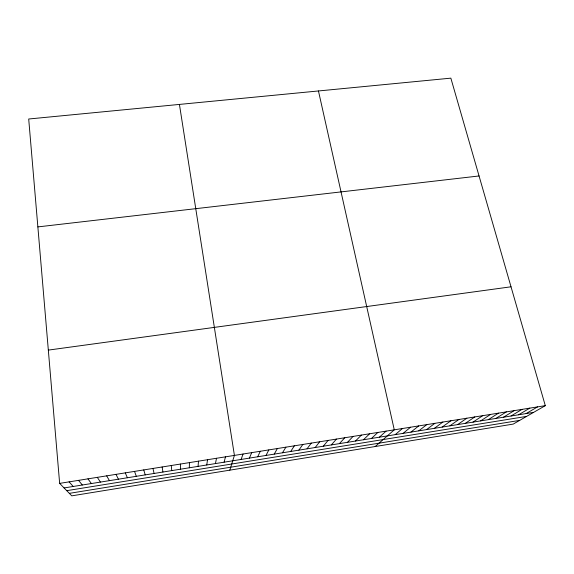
<?xml version="1.0" encoding="UTF-8"?>
<svg xmlns="http://www.w3.org/2000/svg" width="574" height="574" viewBox="0 0 574 574"><rect width="100%" height="100%" fill="white"/><g stroke="black" fill="none" stroke-linecap="round" stroke-linejoin="round"><path stroke-width="0.86" d="M189.312 467.788L189.449 462.608M198.052 466.382L198.504 461.159M206.762 464.983L207.523 459.717M215.444 463.584L216.513 458.274M224.104 462.192L225.482 456.839M229.815 470.163L234.414 455.412L179.425 104.418M241.087 459.458L243.06 454.027M249.417 458.117L251.685 452.649M257.719 456.775L260.273 451.272M265.999 455.447L268.84 449.901M274.25 454.12L277.378 448.531M282.48 452.793L285.895 447.168M290.688 451.473L294.383 445.811M298.867 450.152L302.85 444.455M307.025 448.839L311.287 443.106M315.162 447.533L319.696 441.758M323.27 446.228L328.084 440.416M331.356 444.922L336.443 439.081M339.421 443.63L344.78 437.747M347.457 442.332L353.089 436.412M355.471 441.04L361.376 435.092M363.464 439.756L369.634 433.765M371.435 438.471L377.871 432.452M379.378 437.194L386.087 431.131M375.174 446.536L394.273 429.826L318.455 90.965M395.206 434.647L402.431 428.52M403.084 433.377L410.568 427.214M410.941 432.114L418.683 425.915M418.769 430.852L426.776 424.624M426.582 429.596L434.841 423.332M434.367 428.34L442.884 422.041M442.138 427.092L450.899 420.764M449.88 425.851L458.891 419.479M457.6 424.602L466.863 418.202M465.299 423.368L474.813 416.932M472.976 422.127L482.734 415.662M480.632 420.9L490.641 414.399M488.266 419.666L498.512 413.136M495.879 418.446L506.368 411.881M503.47 417.219L514.204 410.625M511.039 415.999L522.01 409.377M518.587 414.787L529.795 408.136M526.114 413.574L537.558 406.887M545.3 405.653L513.228 424.093L71.772 495.85L59.646 483.38L28.7 119.005L450.848 78.15L545.3 405.653L59.646 483.38M64.08 487.943L533.619 412.369M66.735 490.67L526.616 416.394M69.346 493.353L519.685 420.383M48.324 350.104L511.018 286.799M37.862 226.902L479.06 175.967M69.11 481.866L73.214 486.479M78.552 480.359L82.312 485.008M87.958 478.852L91.381 483.552M97.336 477.353L100.421 482.095M106.678 475.853L109.433 480.646M115.998 474.361L118.423 479.197M125.283 472.876L127.378 477.755M134.538 471.398L136.311 476.32M143.765 469.919L145.215 474.885M152.957 468.449L154.083 473.457M162.126 466.978L162.93 472.036M171.267 465.514L171.755 470.615M180.372 464.057L180.545 469.202"/></g></svg>
